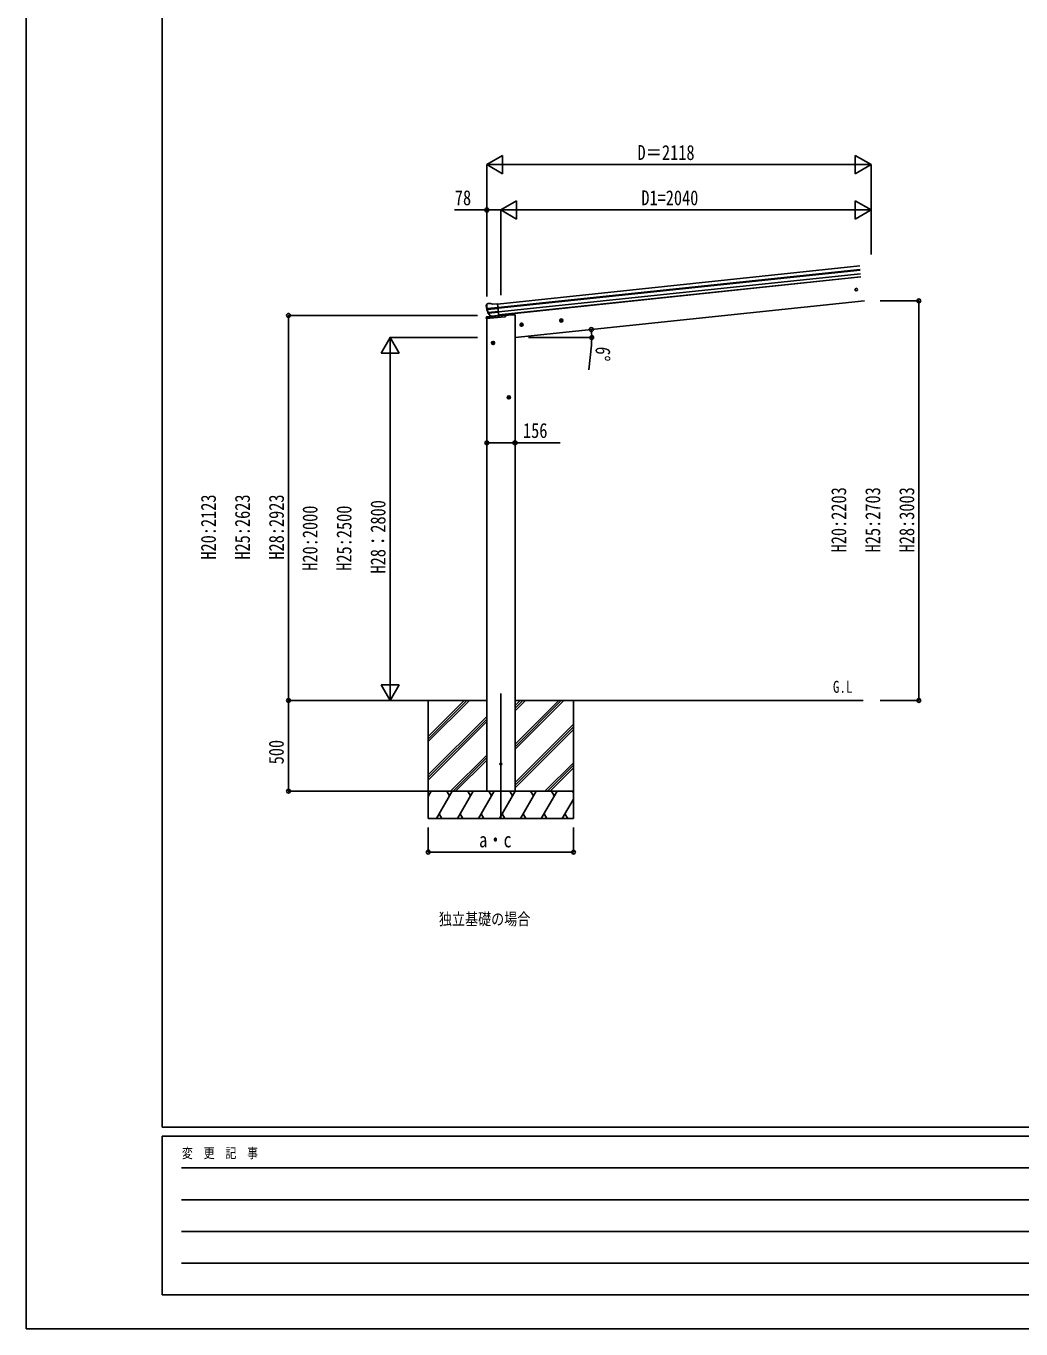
# Model space of a CAD drawing. Units: millimetres, scale not verified. Extents: x -10512 to 10512, y -7425 to 7425.
# Drawn here: x -10512 to -5029, y -7425 to -244 of the extents above; entities that cross this region are included whole.
import ezdxf
from ezdxf.enums import TextEntityAlignment as Align

# ---------------------------------------------------------------- set-up
doc = ezdxf.new("R2010")
doc.units = ezdxf.units.MM
doc.header["$LTSCALE"] = 30
for name, color, linetype in [('0-2_USER1', 3, 'Continuous'), ('0-3_YKK_12', 2, 'Continuous'), ('0-4_YKK_13', 4, 'Continuous'), ('0-5_YKK_A1', 4, 'Continuous'), ('0-6_YKK_D', 6, 'Continuous'), ('0-7_YKK_ZWAK', 7, 'Continuous')]:
    doc.layers.add(name, color=color, linetype=linetype)
doc.styles.add('ＭＳ ゴシック', font='')
doc.styles.get('ＭＳ ゴシック').set_extended_font_data('MS Gothic')

msp = doc.modelspace()

# ---------------------------------------------------------------- linework, layer by layer
at = {"layer": '0-3_YKK_12'}
msp.add_line((-7895.38, -3922.66), (-7895.38, -4615.98), dxfattribs=at)
at = {"layer": '0-4_YKK_13'}
for p, q in [((-7975.42, -1784.51), (-7975.5, -1782.64)), ((-7974.14, -1779.74), (-7974.83, -1780.6)), ((-7970.64, -1775.42), (-7974.14, -1779.74)), ((-7911.03, -1794.48), (-7970.77, -1800.76)), ((-7970.64, -1775.42), (-7970.64, -1775.42)), ((-7967.28, -1773.6), (-7967.28, -1773.6)), ((-7939.71, -1776.73), (-7913.19, -1773.95)), ((-7906.4, -1838.5), (-7913.19, -1773.95)), ((-7975.56, -1856.42), (-7974.32, -1847)), ((-7974.55, -1856.31), (-7975.56, -1856.42)), ((-7974.55, -1856.31), (-7873.04, -1845.64)), ((-7973.34, -1847.07), (-7974.55, -1856.31)), ((-7974.55, -1856.31), (-7973.34, -1847.07)), ((-7972.82, -1847.08), (-7974.03, -1856.26)), ((-7973.34, -1847.07), (-7973.43, -1846.14)), ((-7973.43, -1846.14), (-7973.34, -1847.07)), ((-7868.56, -1836.05), (-7973.34, -1847.07)), ((-7973.34, -1847.07), (-7868.56, -1836.05)), ((-7868.56, -1836.12), (-7972.82, -1847.08)), ((-7971.89, -1847.49), (-7971.94, -1846.99)), ((-7868.56, -1836.63), (-7971.89, -1847.49)), ((-7970.02, -1806.59), (-7910.41, -1800.33)), ((-7952.51, -1842.15), (-7966.2, -1826.4)), ((-7965.71, -1822.81), (-7908.68, -1816.81)), ((-7951.57, -1841.52), (-7964.61, -1825.58)), ((-7963.39, -1827.08), (-7908.21, -1821.28)), ((-7942.2, -1842.26), (-7949.9, -1843.07)), ((-7949.8, -1842.83), (-7906.42, -1838.27)), ((-7941.93, -1842.33), (-7942.2, -1842.26)), ((-7916.6, -1839.66), (-7941.93, -1842.33)), ((-7916.35, -1839.54), (-7916.6, -1839.66)), ((-7906.4, -1838.5), (-7916.35, -1839.54)), ((-7903.56, -1838.8), (-7903.56, -1840.3)), ((-7868.56, -1840.67), (-7868.56, -1836.05))]:
    msp.add_line(p, q, dxfattribs=at)
for points in [[(-7953.79, -1772.18), (-7953.79, -1772.18), (-7967.28, -1773.6)], [(-7939.71, -1776.73), (-7952.5, -1772.33), (-7952.5, -1772.33)], [(-7973.43, -1846.14), (-7868.56, -1835.12), (-7868.56, -1836.05)]]:
    msp.add_lwpolyline(points, dxfattribs=at)
for centre, radius in [((-5936.84, -1695.84), 6.5), ((-7895.13, -4310.9), 5)]:
    msp.add_circle(centre, radius, dxfattribs=at)
for centre, radius, start, end in [((-7774.53, -1763.4), 202, 186, 197.86084), ((-7781.59, -1765.45), 192.44, 185.42422, 190.5729), ((-7966.75, -1778.57), 5, 96.04426, 140.95574), ((-7953.48, -1775.17), 3, 71.02369, 95.97631), ((-7973.33, -1847.13), 1, 96, 172.5), ((-7974.05, -1850.66), 3.66, 78.7113, 94.17753), ((-7974.05, -1850.66), 3.66, 78.7113, 94.17753), ((-8015.49, -1808.1), 45.32, 6.35482, 9.32878), ((-7972.79, -1806.96), 2.74, 7.56588, 12.97849), ((-7969.92, -1807.94), 1.35, 94.08073, 96.8395), ((-7774.53, -1763.4), 200.2, 192.46117, 197.79991), ((-7963.94, -1824.43), 3, 197.86084, 221), ((-7962.29, -1823.68), 3, 197.79991, 219.30889), ((-7950.25, -1840.19), 2.99, 220.99261, 266.7283), ((-7873.56, -1840.67), 5, 276, 0)]:
    msp.add_arc(centre, radius, start, end, dxfattribs=at)
for centre, major_axis, ratio, start_param, end_param in [((-7972.5, -1782.49), (1.9, 2.34), 0.995767, 1.5707963, 2.2972137), ((-7968.96, -1778.11), (-5.48, -2.51), 0.24881, 5.8190815, 5.8226003), ((-7973.29, -1783.65), (-0.38, 5.97), 0.020485, 4.7140547, 5.6117533), ((-7772.22, -1785.34), (-20.92, 199.05), 0.994373, 1.5554317, 1.5718064), ((-7952.55, -1840.11), (-1.71, 2.84), 0.040856, 4.1415604, 4.1696818), ((-7950.11, -1839.86), (-0.51, 2.96), 0.642905, 2.0792573, 3.037247), ((-7950.16, -1839.96), (-3.02, -2.79), 0.650902, 0.9542299, 1.0270405), ((-7950.2, -1840.08), (-1.1, -2.8), 0.997631, 0.3902369, 0.4789948)]:
    msp.add_ellipse(centre, major_axis=major_axis, ratio=ratio, start_param=start_param, end_param=end_param, dxfattribs=at)
at = {"layer": '0-5_YKK_A1'}
for p, q in [((-7912.98, -1775.94), (-5916.89, -1566.14)), ((-7910.99, -1794.83), (-5914.9, -1585.03)), ((-7910.56, -1799.01), (-5914.47, -1589.21)), ((-7908.46, -1818.87), (-5912.38, -1609.07)), ((-5910.62, -1625.81), (-7906.7, -1835.61)), ((-5910.51, -1626.81), (-7835.8, -1829.16)), ((-5890.04, -1758.39), (-7817.38, -1960.96)), ((-7972.88, -4460.96), (-7972.88, -1856.14)), ((-7835.8, -1829.16), (-7835.2, -1834.96)), ((-7817.38, -4460.9), (-7817.38, -1834.96)), ((-7552.43, -1865.74), (-7572.32, -1867.83)), ((-7563.16, -1859.32), (-7569.23, -1863.73)), ((-7569.23, -1863.73), (-7568.45, -1871.2)), ((-7561.33, -1876.73), (-7563.42, -1856.84)), ((-7556.3, -1862.37), (-7563.16, -1859.32)), ((-7771.22, -1888.74), (-7791.11, -1890.83)), ((-7781.95, -1882.32), (-7788.03, -1886.73)), ((-7788.03, -1886.73), (-7787.24, -1894.19)), ((-7787.24, -1894.19), (-7780.38, -1897.25)), ((-7780.12, -1899.73), (-7782.21, -1879.84)), ((-7775.1, -1885.37), (-7781.95, -1882.32)), ((-7568.45, -1871.2), (-7561.59, -1874.25)), ((-7928.38, -1990.51), (-7948.38, -1990.51)), ((-7938.38, -1983), (-7944.88, -1986.76)), ((-7944.88, -1986.76), (-7944.88, -1994.26)), ((-7944.88, -1994.26), (-7938.38, -1998.01)), ((-7938.38, -2000.51), (-7938.38, -1980.51)), ((-7931.88, -1986.76), (-7938.38, -1983)), ((-7841.38, -2290.51), (-7861.38, -2290.51)), ((-7851.38, -2283), (-7857.88, -2286.76)), ((-7857.88, -2286.76), (-7857.88, -2294.26)), ((-7857.88, -2294.26), (-7851.38, -2298.01)), ((-7851.38, -2300.51), (-7851.38, -2280.51)), ((-7844.88, -2286.76), (-7851.38, -2283)), ((-8424.02, -3960.96), (-7972.88, -3960.96)), ((-8295.38, -3960.96), (-8295.38, -4610.96)), ((-8295.38, -4187.59), (-8068.75, -3960.96)), ((-8295.38, -4173.45), (-8082.89, -3960.96)), ((-8295.38, -4159.3), (-8097.04, -3960.96)), ((-7817.38, -3960.96), (-5898.44, -3960.96)), ((-7817.38, -4230.09), (-7548.25, -3960.96)), ((-7817.38, -4215.94), (-7562.39, -3960.96)), ((-7817.38, -4201.8), (-7576.54, -3960.96)), ((-7817.38, -4017.9), (-7760.44, -3960.96)), ((-7817.38, -4003.75), (-7774.59, -3960.96)), ((-7817.38, -3989.61), (-7788.73, -3960.96)), ((-7495.38, -3961.02), (-7495.38, -4610.96)), ((-8295.38, -4371.43), (-7973.38, -4049.44)), ((-8295.38, -4385.58), (-7973.38, -4063.58)), ((-8295.38, -4399.72), (-7973.38, -4077.72)), ((-7817.38, -4413.93), (-7495.38, -4091.94)), ((-7817.38, -4428.08), (-7495.38, -4106.08)), ((-7817.38, -4442.22), (-7495.38, -4120.22)), ((-8172.78, -4460.96), (-7973.38, -4261.57)), ((-8158.63, -4460.96), (-7973.38, -4275.71)), ((-8144.49, -4460.96), (-7973.38, -4289.85)), ((-7652.28, -4460.96), (-7495.38, -4304.07)), ((-7638.13, -4460.96), (-7495.38, -4318.21)), ((-7623.99, -4460.96), (-7495.38, -4332.35)), ((-7495.38, -4460.96), (-8295.38, -4460.96)), ((-8295.38, -4489.9), (-8278.68, -4460.96)), ((-8293.68, -4486.94), (-8295.38, -4483.98)), ((-8249.81, -4610.96), (-8163.21, -4460.96)), ((-8178.21, -4486.94), (-8193.21, -4460.96)), ((-8134.34, -4610.96), (-8047.74, -4460.96)), ((-8062.74, -4486.94), (-8077.74, -4460.96)), ((-8018.87, -4610.96), (-7932.27, -4460.96)), ((-7947.27, -4486.94), (-7962.27, -4460.96)), ((-7903.4, -4610.96), (-7816.8, -4460.96)), ((-7831.8, -4486.94), (-7846.8, -4460.96)), ((-7787.93, -4610.96), (-7701.33, -4460.96)), ((-7716.33, -4486.94), (-7731.33, -4460.96)), ((-7672.46, -4610.96), (-7585.86, -4460.96)), ((-7600.86, -4486.94), (-7615.86, -4460.96)), ((-7556.99, -4610.96), (-7495.38, -4504.25)), ((-7495.38, -4469.62), (-7500.39, -4460.96)), ((-8234.81, -4584.98), (-8219.81, -4610.96)), ((-8119.34, -4584.98), (-8104.34, -4610.96)), ((-8003.87, -4584.98), (-7988.87, -4610.96)), ((-7888.4, -4584.98), (-7873.4, -4610.96)), ((-7772.93, -4584.98), (-7757.93, -4610.96)), ((-7657.46, -4584.98), (-7642.46, -4610.96)), ((-7541.99, -4584.98), (-7526.99, -4610.96)), ((-8295.38, -4610.96), (-7495.38, -4610.96))]:
    msp.add_line(p, q, dxfattribs=at)
for points in [[(-7817.38, -1834.96), (-7837.38, -1834.96), (-7868.56, -1838.24)], [(-7561.59, -1874.25), (-7555.52, -1869.84), (-7556.3, -1862.37)], [(-7780.38, -1897.25), (-7774.31, -1892.84), (-7775.1, -1885.37)], [(-7938.38, -1998.01), (-7931.88, -1994.26), (-7931.88, -1986.76)], [(-7851.38, -2298.01), (-7844.88, -2294.26), (-7844.88, -2286.76)]]:
    msp.add_lwpolyline(points, dxfattribs=at)
for centre, radius in [((-7562.37, -1866.79), 8.5), ((-7562.37, -1866.79), 7.7), ((-7562.37, -1866.79), 6.5), ((-7781.17, -1889.78), 8.5), ((-7781.17, -1889.78), 7.7), ((-7781.17, -1889.78), 6.5), ((-7938.38, -1990.51), 8.5), ((-7938.38, -1990.51), 7.7), ((-7938.38, -1990.51), 6.5), ((-7851.38, -2290.51), 8.5), ((-7851.38, -2290.51), 7.7), ((-7851.38, -2290.51), 6.5)]:
    msp.add_circle(centre, radius, dxfattribs=at)
at = {"layer": '0-6_YKK_D'}
for p, q in [((-7973.38, -1007.56), (-7886.78, -957.56)), ((-7886.78, -1057.56), (-7886.78, -957.56)), ((-5855, -1007.56), (-5941.6, -957.56)), ((-5941.6, -957.56), (-5941.6, -1057.56)), ((-7973.38, -1724.98), (-7973.38, -1006.56)), ((-7973.38, -1007.56), (-7886.78, -1057.56)), ((-7973.38, -1007.56), (-7800.18, -1007.56)), ((-7873.38, -1007.56), (-5955, -1007.56)), ((-5855, -1007.56), (-6028.2, -1007.56)), ((-5855, -1007.56), (-5941.6, -1057.56)), ((-5855, -1502.24), (-5855, -1006.56)), ((-7895.13, -1257.56), (-7808.53, -1207.56)), ((-7808.53, -1307.56), (-7808.53, -1207.56)), ((-5855, -1257.56), (-5941.6, -1207.56)), ((-5941.6, -1207.56), (-5941.6, -1307.56)), ((-7972.88, -1734.98), (-7972.88, -1256.56)), ((-7895.13, -1726.81), (-7895.13, -1256.56)), ((-7895.13, -1726.81), (-7895.13, -1256.56)), ((-7895.13, -1257.56), (-7808.53, -1307.56)), ((-7895.13, -1257.56), (-7721.93, -1257.56)), ((-7795.13, -1257.56), (-5955, -1257.56)), ((-5855, -1257.56), (-6028.2, -1257.56)), ((-5855, -1257.56), (-5941.6, -1307.56)), ((-5855, -1501.24), (-5855, -1256.56)), ((-5804.17, -1758.39), (-5590.31, -1758.39)), ((-5591.31, -1758.39), (-5591.31, -3960.96)), ((-8023.38, -1838.45), (-9066.82, -1838.45)), ((-9065.82, -1838.45), (-9065.82, -3960.96)), ((-8505.82, -1960.96), (-8555.82, -2047.56)), ((-8023.38, -1960.96), (-8506.82, -1960.96)), ((-8505.82, -1960.96), (-8455.82, -2047.56)), ((-8505.82, -1960.96), (-8505.82, -2134.16)), ((-7743.02, -1960.96), (-7393.47, -1960.96)), ((-7396.61, -2003.4), (-7410.19, -2138.05)), ((-8555.82, -2047.56), (-8455.82, -2047.56)), ((-8505.82, -2060.96), (-8505.82, -3860.96)), ((-8505.82, -3960.96), (-8505.82, -3787.75)), ((-8505.82, -3960.96), (-8555.82, -3874.36)), ((-8455.82, -3874.36), (-8555.82, -3874.36)), ((-8505.82, -3960.96), (-8455.82, -3874.36)), ((-8425.02, -3960.96), (-9066.82, -3960.96)), ((-8425.02, -3960.96), (-9066.82, -3960.96)), ((-9065.82, -3960.96), (-9065.82, -4460.96)), ((-8425.02, -3960.96), (-8506.82, -3960.96)), ((-5804.17, -3960.96), (-5590.31, -3960.96)), ((-8296.38, -4460.96), (-9066.82, -4460.96)), ((-8295.38, -4661.9), (-8295.38, -4797.67)), ((-7495.38, -4661.9), (-7495.38, -4797.67)), ((-8295.38, -4796.67), (-7495.38, -4796.67))]:
    msp.add_line(p, q, dxfattribs=at)
for points in [[(-7895.13, -1257.56), (-7972.88, -1257.56), (-8150.72, -1257.56)], [(-7972.88, -2540.51), (-7817.38, -2540.51), (-7567.55, -2540.51)]]:
    msp.add_lwpolyline(points, dxfattribs=at)
for centre in [(-7972.88, -1257.56), (-5591.31, -1758.39), (-9065.82, -1838.45), (-7396.79, -1916.75), (-7394.47, -1960.96), (-7972.88, -2540.51), (-7817.38, -2540.51), (-9065.82, -3960.96), (-9065.82, -3960.96), (-5591.31, -3960.96), (-9065.82, -4460.96), (-8295.38, -4796.67), (-7495.38, -4796.67)]:
    msp.add_circle(centre, 10.62, dxfattribs=at)
for start, end in [(0, 6), (354.23974, 0)]:
    msp.add_arc((-7817.38, -1960.96), 422.91, start, end, dxfattribs=at)
at = {"layer": '0-7_YKK_ZWAK'}
for p, q in [((-9762.45, -6312.5), (-9762.45, 6937.5)), ((9737.55, -6312.5), (-9762.45, -6312.5)), ((-3262.45, -6362.5), (-9762.45, -6362.5)), ((-9762.45, -7237.5), (-9762.45, -6362.5)), ((-9656.2, -6537.5), (-3387.45, -6537.5)), ((-9656.2, -6712.5), (-3387.45, -6712.5)), ((-9656.2, -6887.5), (-3387.45, -6887.5)), ((-9656.2, -7062.5), (-3387.45, -7062.5)), ((-9762.45, -7237.5), (-3262.45, -7237.5))]:
    msp.add_line(p, q, dxfattribs=at)
msp.add_lwpolyline([(-10512.5, -7425), (10512.5, -7425), (10512.5, 7425), (-10512.5, 7425)], close=True, dxfattribs=at)

# ---------------------------------------------------------------- texts
at = {"layer": '0-2_USER1', "style": 'ＭＳ ゴシック', "width": 0.8}
for s, p in [('G.L', (-6064.95, -3938.49)), ('独立基礎の場合', (-8236.95, -5218.64))]:
    msp.add_text(s, height=65.98, dxfattribs=at).set_placement(p, align=Align.BOTTOM_LEFT)
at = {"layer": '0-6_YKK_D', "style": 'ＭＳ ゴシック', "width": 0.8}
for s, p in [('D＝2118', (-7142.19, -1006.76)), ('78', (-8149.05, -1255.89)), ('D1=2040', (-7121.07, -1256.23)), ('156', (-7773.22, -2538.84)), ('a・c', (-8015.38, -4795.07))]:
    msp.add_text(s, height=82.48, dxfattribs=at).set_placement(p, align=Align.BOTTOM_LEFT)
for s, rotation, p in [('6°', 264.24, (-7395.11, -2005.23)), ('H20:2203', 90, (-5967.11, -3144.67)), ('H25:2703', 90, (-5779.61, -3144.67)), ('H28:3003', 90, (-5592.11, -3144.67)), ('H20:2123', 90, (-9441.62, -3184.7)), ('H25:2623', 90, (-9254.12, -3184.7)), ('H28:2923', 90, (-9066.62, -3184.7)), ('H28：2800', 90, (-8506.62, -3260.96)), ('H20:2000', 90, (-8881.62, -3245.96)), ('H25:2500', 90, (-8694.12, -3245.96)), ('500', 90, (-9067.49, -4312.96))]:
    msp.add_text(s, height=82.48, rotation=rotation, dxfattribs=at).set_placement(p, align=Align.BOTTOM_LEFT)
at = {"layer": '0-7_YKK_ZWAK', "style": 'ＭＳ ゴシック', "width": 0.8}
msp.add_text('変  更  記  事', height=54.99, dxfattribs=at).set_placement((-9653.28, -6500), align=Align.BOTTOM_LEFT)

doc.saveas('drawing.dxf')
